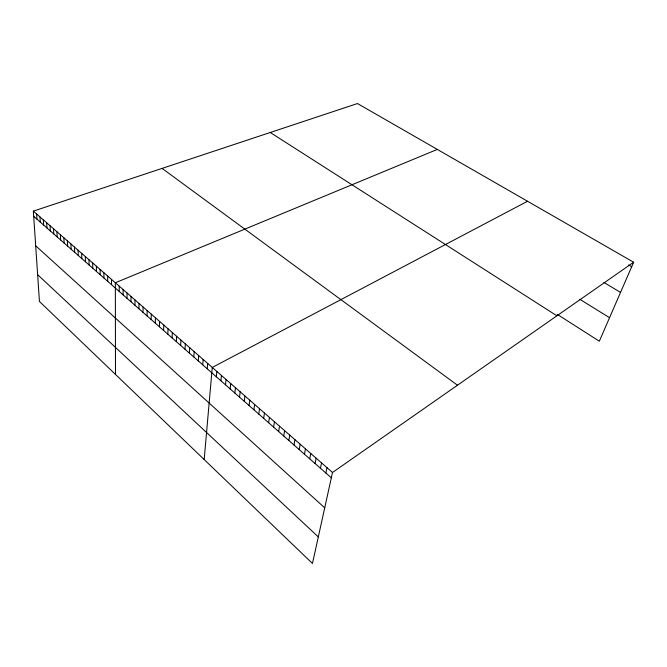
<?xml version="1.0" encoding="UTF-8"?>
<svg xmlns="http://www.w3.org/2000/svg" width="667" height="667" viewBox="0 0 667 667"><rect width="100%" height="100%" fill="white"/><g stroke="black" fill="none" stroke-linecap="round" stroke-linejoin="round"><path stroke-width="1" d="M119.218 291.454L119.226 286.151M123.103 294.864L123.128 289.561M127.022 298.307L127.064 292.996M130.965 301.776L131.024 296.465M134.934 305.261L135.017 299.95M138.936 308.779L139.036 303.46M142.971 312.323L143.088 307.003M147.032 315.891L147.174 310.564M151.126 319.485L151.284 314.157M155.244 323.111L155.428 317.784M159.405 326.763L159.605 321.427M163.59 330.44L163.807 325.104M167.809 334.142L168.051 328.806M172.053 337.877L172.319 332.533M176.338 341.637L176.622 336.293M180.649 345.431L180.957 340.087M185.001 349.25L185.326 343.905M189.378 353.101L189.736 347.749M193.797 356.978L194.172 351.626M198.249 360.889L198.641 355.536M202.726 364.824L203.152 359.471M207.254 368.801L207.695 363.44M204.177 459.546L212.273 367.442L527.53 201.259M216.341 376.78L216.833 371.427M220.91 380.799L221.427 375.438M225.513 384.842L226.055 379.481M230.148 388.919L230.724 383.558M234.834 393.03L235.426 387.669M239.545 397.173L240.17 391.812M244.297 401.351L244.947 395.99M249.091 405.561L249.766 400.2M253.919 409.805L254.627 404.444M258.788 414.082L259.521 408.721M263.698 418.392L264.457 413.031M268.643 422.736L269.435 417.375M273.628 427.122L274.454 421.761M278.664 431.541L279.515 426.18M283.733 435.993L284.617 430.64M288.844 440.487L289.753 435.134M294.005 445.022L294.947 439.661M299.2 449.583L300.175 444.239M304.444 454.194L305.453 448.841M309.73 458.838L310.772 453.493M315.066 463.523L316.133 458.179M320.443 468.251L321.544 462.906M325.863 473.011L327.005 467.675M633.65 262.231L332.508 472.478L312.464 563.465L39.445 301.467L33.35 211.131L357.479 103.535L633.65 262.231L599.325 341.212L557.212 314.332M437.31 149.416L115.349 282.766L115.483 374.429M628.556 264.932L631.691 266.742M603.927 282.449L620.535 292.396M579.865 299.325L609.546 317.692M270.252 132.491L556.92 315.808M162.089 168.392L457.495 385.226M33.35 211.131L332.508 472.478M33.7 216.316L331.332 477.814M35.684 245.781L324.721 507.854M37.644 274.696L318.317 536.918M36.652 214.015L36.985 219.21M39.978 216.917L40.303 222.119M43.322 219.843L43.63 225.046M46.69 222.786L46.99 227.997M50.083 225.746L50.367 230.965M53.502 228.731L53.769 233.95M56.937 231.732L57.195 236.96M60.397 234.759L60.647 239.987M63.882 237.802L64.115 243.038M67.392 240.87L67.609 246.115M70.927 243.964L71.127 249.208M74.487 247.073L74.679 252.318M78.072 250.2L78.247 255.453M81.682 253.352L81.841 258.613M85.318 256.528L85.459 261.789M88.978 259.73L89.103 264.999M92.663 262.948L92.771 268.217M96.381 266.191L96.473 271.469M100.117 269.46L100.192 274.737M103.885 272.753L103.944 278.031M107.679 276.063L107.72 281.349M111.497 279.406L111.522 284.692"/></g></svg>
